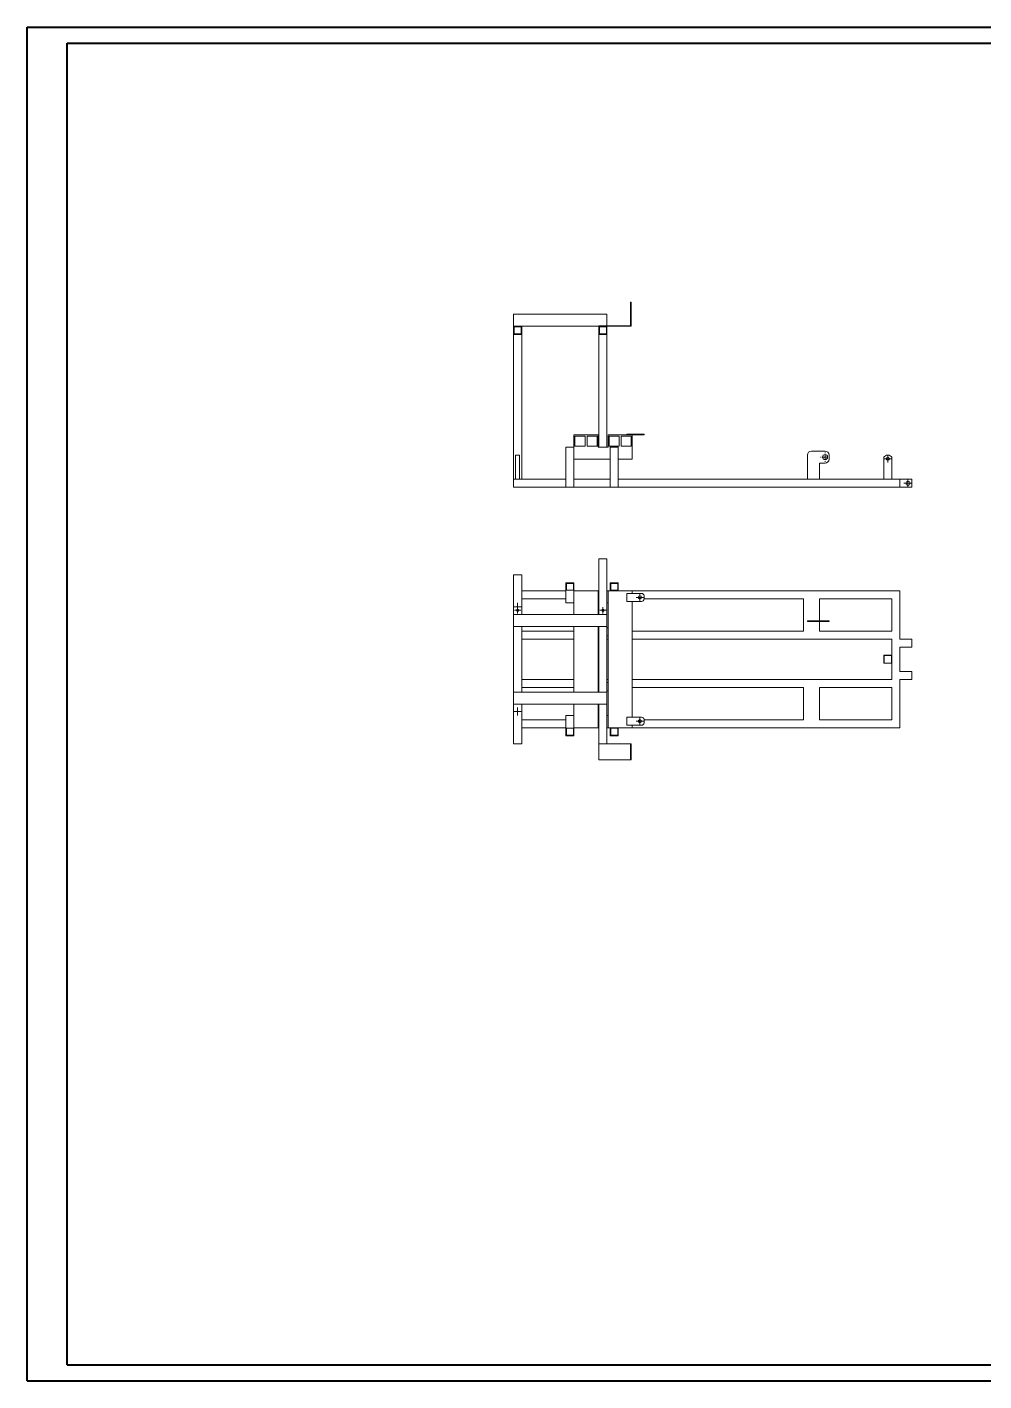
# Model space of a CAD drawing. Header units: millimetres. Extents: x 0 to 1189, y 0 to 841.
# Drawn here: x 0 to 595, y 0 to 841 of the extents above; entities that cross this region are included whole.
import ezdxf

# ---------------------------------------------------------------- set-up
doc = ezdxf.new("R2010")
doc.units = ezdxf.units.MM

# ---------------------------------------------------------------- blocks, each defined once
blk = doc.blocks.new('SW_CENTERMARKSYMBOL_0')
at = {"color": 0, "linetype": 'Continuous', "lineweight": 0}
for p, q in [((-1.25, 0), (-2.5, 0)), ((0, 0), (-1.25, 0)), ((0, 1.25), (0, 2.5)), ((0, 0), (0, 1.25)), ((0, 0), (0, -1.25)), ((0, 0), (1.25, 0)), ((1.25, 0), (2.5, 0)), ((0, -1.25), (0, -2.5))]:
    blk.add_line(p, q, dxfattribs=at)
blk = doc.blocks.new('SW_CENTERMARKSYMBOL_1')
at = {"color": 0, "linetype": 'Continuous', "lineweight": 0}
for p, q in [((-2.5, 0), (-2.85, 0)), ((0, 0), (-1.25, 0)), ((0, 2.5), (0, 2.85)), ((0, 0), (0, 1.25)), ((0, 0), (0, -1.25)), ((0, 0), (1.25, 0)), ((2.5, 0), (2.85, 0)), ((0, -2.5), (0, -2.85))]:
    blk.add_line(p, q, dxfattribs=at)
blk = doc.blocks.new('SW_CENTERMARKSYMBOL_2')
at = {"color": 0, "linetype": 'Continuous', "lineweight": 0}
for p, q in [((-1.25, 0), (-2.25, 0)), ((0, 0), (-1.25, 0)), ((0, 1.25), (0, 2.25)), ((0, 0), (0, 1.25)), ((0, 0), (0, -1.25)), ((0, 0), (1.25, 0)), ((1.25, 0), (2.25, 0)), ((0, -1.25), (0, -2.25))]:
    blk.add_line(p, q, dxfattribs=at)
blk = doc.blocks.new('SW_CENTERMARKSYMBOL_3')
at = {"color": 0, "linetype": 'Continuous', "lineweight": 0}
for p, q in [((-1.25, 0), (-2, 0)), ((0, 0), (-1.25, 0)), ((0, 1.25), (0, 2)), ((0, 0), (0, 1.25)), ((0, 0), (0, -1.25)), ((0, 0), (1.25, 0)), ((1.25, 0), (2, 0)), ((0, -1.25), (0, -2))]:
    blk.add_line(p, q, dxfattribs=at)
blk = doc.blocks.new('SW_CENTERMARKSYMBOL_4')
at = {"color": 0, "linetype": 'Continuous', "lineweight": 0}
for p, q in [((-1.25, 0), (-2.25, 0)), ((0, 0), (-1.25, 0)), ((0, 1.25), (0, 2.25)), ((0, 0), (0, 1.25)), ((0, 0), (0, -1.25)), ((0, 0), (1.25, 0)), ((1.25, 0), (2.25, 0)), ((0, -1.25), (0, -2.25))]:
    blk.add_line(p, q, dxfattribs=at)
blk = doc.blocks.new('SW_CENTERMARKSYMBOL_5')
at = {"color": 0, "linetype": 'Continuous', "lineweight": 0}
for p, q in [((-1.25, 0), (-2.25, 0)), ((0, 0), (-1.25, 0)), ((0, 1.25), (0, 2.25)), ((0, 0), (0, 1.25)), ((0, 0), (0, -1.25)), ((0, 0), (1.25, 0)), ((1.25, 0), (2.25, 0)), ((0, -1.25), (0, -2.25))]:
    blk.add_line(p, q, dxfattribs=at)
blk = doc.blocks.new('SW_CENTERMARKSYMBOL_6')
at = {"color": 0, "linetype": 'Continuous', "lineweight": 0}
for p, q in [((-1.25, 0), (-2.5, 0)), ((0, 0), (-1.25, 0)), ((0, 1.25), (0, 2.5)), ((0, 0), (0, 1.25)), ((0, 0), (0, -1.25)), ((0, 0), (1.25, 0)), ((1.25, 0), (2.5, 0)), ((0, -1.25), (0, -2.5))]:
    blk.add_line(p, q, dxfattribs=at)
blk = doc.blocks.new('SW_CENTERMARKSYMBOL_7')
at = {"color": 0, "linetype": 'Continuous', "lineweight": 0}
for p, q in [((-1.25, 0), (-2.5, 0)), ((0, 0), (-1.25, 0)), ((0, 1.25), (0, 2.5)), ((0, 0), (0, 1.25)), ((0, 0), (0, -1.25)), ((0, 0), (1.25, 0)), ((1.25, 0), (2.5, 0)), ((0, -1.25), (0, -2.5))]:
    blk.add_line(p, q, dxfattribs=at)
blk = doc.blocks.new('SW_CENTERMARKSYMBOL_8')
at = {"color": 0, "linetype": 'Continuous', "lineweight": 0}
for p, q in [((-1.25, 0), (-2, 0)), ((0, 0), (-1.25, 0)), ((0, 1.25), (0, 2)), ((0, 0), (0, 1.25)), ((0, 0), (0, -1.25)), ((0, 0), (1.25, 0)), ((1.25, 0), (2, 0)), ((0, -1.25), (0, -2))]:
    blk.add_line(p, q, dxfattribs=at)

msp = doc.modelspace()

# ---------------------------------------------------------------- linework, layer by layer
at = {"color": 7, "linetype": 'Continuous', "lineweight": 40}
for p, q in [((0.08, 0.21), (0.08, 841.21)), ((0.08, 841.21), (1189.08, 841.21)), ((25.08, 10.21), (25.08, 831.21)), ((25.08, 831.21), (1179.08, 831.21)), ((25.08, 10.21), (1179.08, 10.21)), ((0.08, 0.21), (1189.08, 0.21))]:
    msp.add_line(p, q, dxfattribs=at)
at = {"color": 7, "linetype": 'Continuous', "lineweight": 15}
for p, q in [((375, 670.32), (375, 655.67)), ((375.35, 670.32), (375, 670.32)), ((375.35, 655.32), (375.35, 670.32)), ((360.35, 662.82), (302.38, 662.82)), ((302.38, 659.07), (302.38, 662.82)), ((302.38, 655.32), (302.38, 659.07)), ((360.35, 659.07), (360.35, 662.82)), ((360.35, 655.67), (360.35, 659.07)), ((302.38, 650.32), (302.38, 655.32)), ((302.38, 655.32), (307.38, 655.32)), ((307.38, 650.32), (302.38, 650.32)), ((302.38, 650.32), (302.38, 560.32)), ((302.73, 650.67), (302.73, 654.97)), ((302.73, 654.97), (307.03, 654.97)), ((307.03, 650.67), (302.73, 650.67)), ((307.03, 654.97), (307.03, 650.67)), ((307.38, 655.32), (355.35, 655.32)), ((307.38, 655.32), (307.38, 650.32)), ((307.38, 650.32), (307.38, 560.32)), ((355.35, 650.32), (355.35, 655.67)), ((375, 655.67), (355.35, 655.67)), ((360.35, 650.32), (355.35, 650.32)), ((355.35, 650.32), (355.35, 580.32)), ((355.7, 650.67), (355.7, 654.97)), ((355.7, 654.97), (360, 654.97)), ((360, 650.67), (355.7, 650.67)), ((360, 654.97), (360, 650.67)), ((360.35, 655.32), (375.35, 655.32)), ((360.35, 655.32), (360.35, 650.32)), ((360.35, 650.32), (360.35, 580.32)), ((334.88, 555.32), (334.88, 580.32)), ((334.88, 580.32), (339.88, 580.32)), ((339.88, 580.32), (339.88, 587.82)), ((339.88, 587.82), (354.88, 587.82)), ((339.88, 555.32), (339.88, 580.32)), ((340.5, 587.15), (346.75, 587.15)), ((340.5, 580.9), (340.5, 587.15)), ((340.5, 580.9), (346.75, 580.9)), ((346.75, 580.9), (346.75, 587.15)), ((354.25, 587.15), (348, 587.15)), ((348, 580.9), (348, 587.15)), ((354.25, 580.9), (348, 580.9)), ((354.25, 580.9), (354.25, 587.15)), ((354.88, 580.32), (354.88, 587.82)), ((361.13, 580.32), (354.88, 580.32)), ((361.13, 580.32), (361.13, 587.82)), ((376.13, 587.82), (361.13, 587.82)), ((361.75, 587.15), (368, 587.15)), ((361.75, 580.9), (361.75, 587.15)), ((361.75, 580.9), (368, 580.9)), ((362.38, 555.32), (362.38, 580.32)), ((362.38, 580.32), (367.38, 580.32)), ((367.38, 555.32), (367.38, 580.32)), ((368, 580.9), (368, 587.15)), ((375.5, 587.15), (369.25, 587.15)), ((369.25, 580.9), (369.25, 587.15)), ((375.5, 580.9), (369.25, 580.9)), ((372.62, 588.32), (372.62, 587.82)), ((381.88, 588.32), (372.62, 588.32)), ((375.5, 580.9), (375.5, 587.15)), ((376.13, 572.82), (376.13, 587.82)), ((381.88, 587.82), (376.13, 587.82)), ((381.88, 588.32), (381.88, 587.82)), ((383.38, 588.32), (381.88, 588.32)), ((383.38, 587.82), (381.88, 587.82)), ((383.38, 588.32), (383.38, 587.82)), ((303.63, 575.32), (303.63, 560.32)), ((303.63, 575.32), (306.13, 575.32)), ((306.13, 560.32), (306.13, 575.32)), ((362.38, 572.82), (339.88, 572.82)), ((376.13, 572.82), (367.38, 572.82)), ((484.88, 575.32), (484.88, 560.32)), ((487.38, 577.82), (495.88, 577.82)), ((498.38, 575.32), (498.38, 572.82)), ((532.38, 560.32), (532.38, 573.97)), ((537.38, 560.32), (537.38, 573.97)), ((495.88, 570.32), (492.38, 570.32)), ((492.38, 570.32), (492.38, 560.32)), ((334.88, 560.32), (302.38, 560.32)), ((302.38, 560.32), (302.38, 555.32)), ((334.88, 555.32), (302.38, 555.32)), ((334.88, 555.32), (339.88, 555.32)), ((362.38, 560.32), (339.88, 560.32)), ((362.38, 555.32), (339.88, 555.32)), ((362.38, 555.32), (367.38, 555.32)), ((542.38, 560.32), (367.38, 560.32)), ((542.38, 555.32), (367.38, 555.32)), ((542.38, 560.32), (542.38, 555.32)), ((542.38, 560.32), (549.88, 560.32)), ((542.38, 555.32), (549.88, 555.32)), ((549.88, 560.32), (549.88, 555.32)), ((355.35, 510.98), (360.35, 510.98)), ((355.35, 510.98), (355.35, 476.33)), ((360.35, 510.98), (360.35, 476.33)), ((302.38, 500.98), (302.38, 476.33)), ((302.38, 500.98), (307.38, 500.98)), ((307.38, 500.98), (307.38, 476.33)), ((334.88, 490.98), (307.38, 490.98)), ((334.88, 483.48), (334.88, 495.98)), ((334.88, 495.98), (339.88, 495.98)), ((335.23, 495.63), (339.53, 495.63)), ((335.23, 491.33), (335.23, 495.63)), ((339.53, 491.33), (335.23, 491.33)), ((339.53, 495.63), (339.53, 491.33)), ((339.88, 495.98), (339.88, 490.98)), ((339.88, 490.98), (354.88, 490.98)), ((339.88, 490.98), (339.88, 476.33)), ((354.88, 490.98), (354.88, 476.33)), ((355.35, 490.98), (354.88, 490.98)), ((361.13, 490.98), (360.35, 490.98)), ((361.13, 490.98), (361.13, 405.98)), ((376.13, 490.98), (361.13, 490.98)), ((362.38, 490.98), (362.38, 495.98)), ((362.38, 495.98), (367.38, 495.98)), ((362.73, 495.63), (367.03, 495.63)), ((362.73, 491.33), (362.73, 495.63)), ((367.03, 491.33), (362.73, 491.33)), ((367.03, 495.63), (367.03, 491.33)), ((367.38, 495.98), (367.38, 490.98)), ((381.88, 489.43), (372.62, 489.43)), ((372.62, 489.43), (372.62, 484.43)), ((542.38, 490.98), (376.13, 490.98)), ((376.13, 490.98), (376.13, 489.43)), ((383.38, 485.93), (383.38, 487.93)), ((542.38, 460.98), (542.38, 490.98)), ((334.88, 485.98), (307.38, 485.98)), ((339.88, 483.48), (334.88, 483.48)), ((355.35, 483.48), (354.88, 483.48)), ((361.13, 483.48), (360.35, 483.48)), ((372.62, 484.43), (381.88, 484.43)), ((376.13, 484.43), (376.13, 412.54)), ((381.18, 485.98), (380.51, 485.98)), ((482.38, 485.98), (383.38, 485.98)), ((482.38, 485.98), (482.38, 465.98)), ((537.38, 485.98), (492.38, 485.98)), ((492.38, 485.98), (492.38, 472.48)), ((537.38, 465.98), (537.38, 485.98)), ((360.35, 476.33), (302.38, 476.33)), ((302.38, 468.83), (302.38, 476.33)), ((360.35, 468.83), (360.35, 476.33)), ((484.88, 471.98), (484.88, 472.48)), ((484.88, 472.48), (487.38, 472.48)), ((487.38, 471.98), (484.88, 471.98)), ((487.38, 472.48), (487.38, 471.98)), ((495.88, 472.48), (487.38, 472.48)), ((487.38, 471.98), (495.88, 471.98)), ((492.38, 471.98), (492.38, 465.98)), ((495.88, 471.98), (495.88, 472.48)), ((495.88, 472.48), (498.38, 472.48)), ((498.38, 471.98), (495.88, 471.98)), ((498.38, 472.48), (498.38, 471.98)), ((302.38, 468.83), (360.35, 468.83)), ((302.38, 468.83), (302.38, 428.13)), ((307.38, 468.83), (307.38, 428.13)), ((307.38, 465.98), (339.88, 465.98)), ((339.88, 468.83), (339.88, 428.13)), ((354.88, 468.83), (354.88, 428.13)), ((355.35, 467.98), (354.88, 467.98)), ((355.35, 462.98), (354.88, 462.98)), ((355.35, 468.83), (355.35, 428.13)), ((360.35, 468.83), (360.35, 428.13)), ((361.13, 467.98), (360.35, 467.98)), ((361.13, 462.98), (360.35, 462.98)), ((376.13, 465.98), (482.38, 465.98)), ((492.38, 465.98), (537.38, 465.98)), ((307.38, 460.98), (339.88, 460.98)), ((354.88, 460.98), (355.35, 460.98)), ((360.35, 460.98), (361.13, 460.98)), ((376.13, 460.98), (537.38, 460.98)), ((537.38, 450.98), (537.38, 460.98)), ((542.38, 460.98), (549.88, 460.98)), ((542.38, 455.98), (549.88, 455.98)), ((542.38, 440.98), (542.38, 455.98)), ((549.88, 455.98), (549.88, 460.98)), ((532.38, 445.98), (532.38, 450.98)), ((532.38, 450.98), (537.38, 450.98)), ((537.38, 445.98), (532.38, 445.98)), ((532.53, 450.83), (537.23, 450.83)), ((532.53, 446.13), (532.53, 450.83)), ((537.23, 446.13), (532.53, 446.13)), ((537.23, 450.83), (537.23, 446.13)), ((537.38, 445.98), (537.38, 450.98)), ((537.38, 435.98), (537.38, 445.98)), ((542.38, 440.98), (549.88, 440.98)), ((549.88, 440.98), (549.88, 435.98)), ((307.38, 435.98), (339.88, 435.98)), ((307.38, 430.98), (339.88, 430.98)), ((354.88, 435.98), (355.35, 435.98)), ((355.35, 433.98), (354.88, 433.98)), ((355.35, 428.98), (354.88, 428.98)), ((360.35, 435.98), (361.13, 435.98)), ((361.13, 433.98), (360.35, 433.98)), ((361.13, 428.98), (360.35, 428.98)), ((376.13, 435.98), (537.38, 435.98)), ((376.13, 430.98), (482.38, 430.98)), ((482.38, 410.98), (482.38, 430.98)), ((492.38, 430.98), (537.38, 430.98)), ((492.38, 410.98), (492.38, 430.98)), ((537.38, 410.98), (537.38, 430.98)), ((542.38, 435.98), (549.88, 435.98)), ((542.38, 405.98), (542.38, 435.98)), ((360.35, 428.13), (302.38, 428.13)), ((302.38, 420.63), (302.38, 428.13)), ((302.38, 420.63), (360.35, 420.63)), ((302.38, 420.63), (302.38, 395.98)), ((307.38, 420.63), (307.38, 395.98)), ((339.88, 420.63), (339.88, 405.98)), ((354.88, 420.63), (354.88, 405.98)), ((355.35, 420.63), (355.35, 395.98)), ((360.35, 420.63), (360.35, 428.13)), ((360.35, 420.63), (360.35, 395.98)), ((334.88, 413.48), (334.88, 400.98)), ((339.88, 413.48), (334.88, 413.48)), ((355.35, 413.48), (354.88, 413.48)), ((361.13, 413.48), (360.35, 413.48)), ((372.62, 412.54), (381.88, 412.54)), ((372.62, 407.54), (372.62, 412.54)), ((334.88, 410.98), (307.38, 410.98)), ((334.88, 405.98), (307.38, 405.98)), ((335.23, 405.63), (335.23, 401.33)), ((339.53, 405.63), (335.23, 405.63)), ((339.53, 401.33), (339.53, 405.63)), ((339.88, 405.98), (354.88, 405.98)), ((339.88, 400.98), (339.88, 405.98)), ((355.35, 405.98), (354.88, 405.98)), ((361.13, 405.98), (360.35, 405.98)), ((376.13, 405.98), (361.13, 405.98)), ((362.38, 405.98), (362.38, 400.98)), ((362.73, 405.63), (362.73, 401.33)), ((367.03, 405.63), (362.73, 405.63)), ((367.03, 401.33), (367.03, 405.63)), ((367.38, 400.98), (367.38, 405.98)), ((381.88, 407.54), (372.62, 407.54)), ((376.13, 407.54), (376.13, 405.98)), ((542.38, 405.98), (376.13, 405.98)), ((381.18, 410.98), (380.51, 410.98)), ((383.38, 411.04), (383.38, 409.04)), ((482.38, 410.98), (383.38, 410.98)), ((537.38, 410.98), (492.38, 410.98)), ((302.38, 395.98), (307.38, 395.98)), ((334.88, 400.98), (339.88, 400.98)), ((335.23, 401.33), (339.53, 401.33)), ((355.35, 395.98), (355.35, 385.98)), ((375, 395.98), (355.35, 395.98)), ((362.38, 400.98), (367.38, 400.98)), ((362.73, 401.33), (367.03, 401.33)), ((375.35, 395.98), (375, 395.98)), ((375, 395.98), (375, 385.98)), ((375.35, 395.98), (375.35, 385.98)), ((375, 385.98), (355.35, 385.98)), ((375.35, 385.98), (375, 385.98))]:
    msp.add_line(p, q, dxfattribs=at)
for centre, radius in [((495.88, 574.07), 1.6), ((534.88, 573.08), 1), ((547.38, 557.82), 1.25), ((380.85, 486.93), 1), ((304.88, 478.9), 0.75), ((357.85, 478.9), 0.75), ((380.85, 410.04), 1)]:
    msp.add_circle(centre, radius, dxfattribs=at)
for centre, radius, start, end in [((487.38, 575.32), 2.5, 90, 180), ((495.88, 575.32), 2.5, 0, 90), ((495.88, 572.82), 2.5, 270, 0), ((534.88, 572.33), 2.99, 33.20925, 146.79075), ((381.88, 487.93), 1.5, 0, 90), ((381.88, 485.93), 1.5, 270, 0), ((381.88, 411.04), 1.5, 0, 90), ((381.88, 409.04), 1.5, 270, 0)]:
    msp.add_arc(centre, radius, start, end, dxfattribs=at)

# ---------------------------------------------------------------- block references
at = {"color": 7, "linetype": 'Continuous', "lineweight": 0}
for name, p in [('SW_CENTERMARKSYMBOL_1', (495.88, 574.07)), ('SW_CENTERMARKSYMBOL_2', (534.88, 573.08)), ('SW_CENTERMARKSYMBOL_0', (547.38, 557.82)), ('SW_CENTERMARKSYMBOL_4', (380.85, 486.93)), ('SW_CENTERMARKSYMBOL_6', (304.88, 480.98)), ('SW_CENTERMARKSYMBOL_8', (304.88, 478.9)), ('SW_CENTERMARKSYMBOL_3', (357.85, 478.9)), ('SW_CENTERMARKSYMBOL_7', (304.88, 415.98)), ('SW_CENTERMARKSYMBOL_5', (380.85, 410.04))]:
    msp.add_blockref(name, p, dxfattribs=at)

doc.saveas('drawing.dxf')
